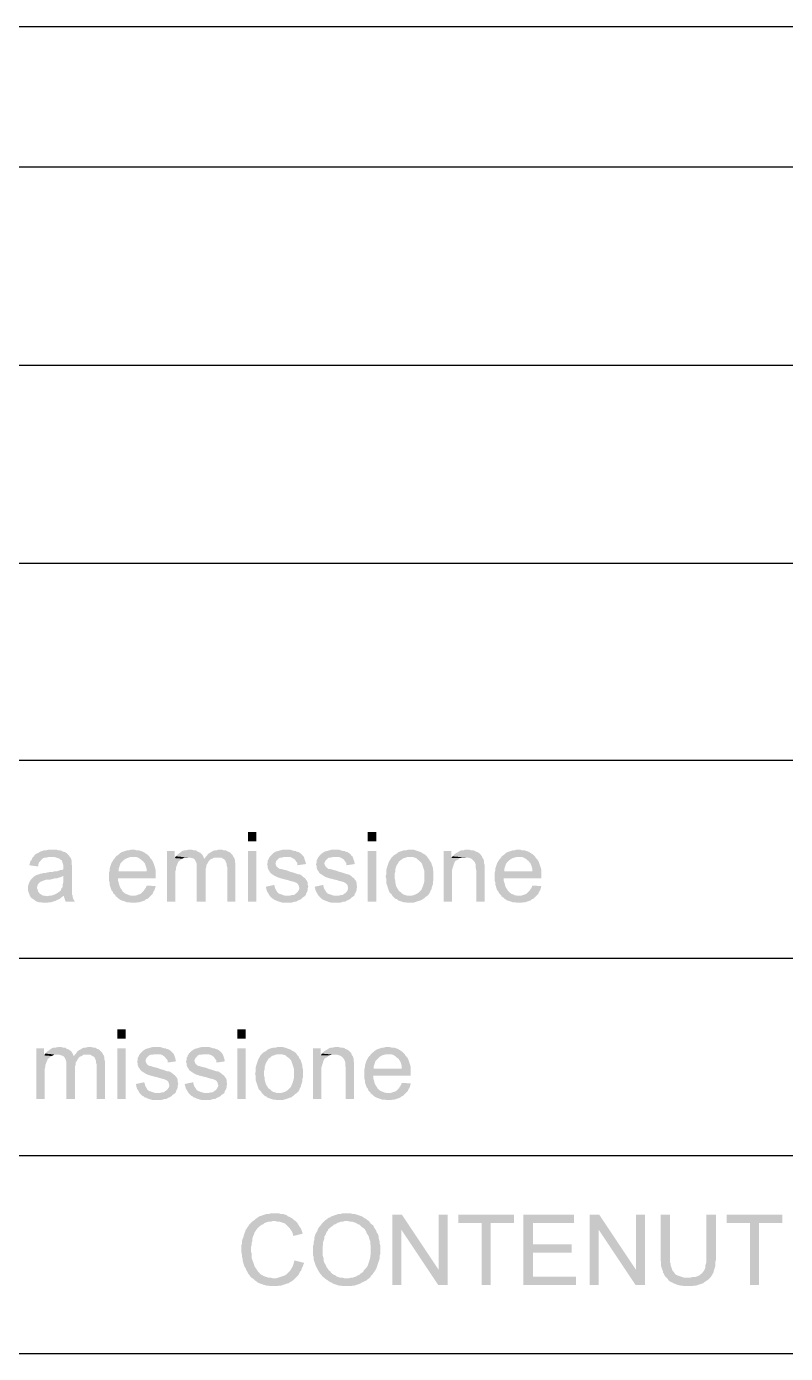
# Model space of a CAD drawing. Header units: millimetres. Extents: x -35.3 to 0.3, y 0.4 to 20.6.
# Drawn here: x -6.505 to -5.444, y 3.976 to 5.831 of the extents above; entities that cross this region are included whole.
import ezdxf

# ---------------------------------------------------------------- set-up
doc = ezdxf.new("R2010")
doc.units = ezdxf.units.MM
doc.layers.add('PDF _Geometria', color=7, linetype='Continuous')
doc.layers.add('PDF _Riempimenti solidi', color=7, linetype='Continuous')

msp = doc.modelspace()

# ---------------------------------------------------------------- hatches: boundary and pattern name
at = {"layer": 'PDF _Riempimenti solidi', "transparency": 33554559}
for points in [[(-6.1835, 4.6918), (-6.1835, 4.7052), (-6.1952, 4.7052), (-6.1952, 4.6918)], [(-6.016, 4.6918), (-6.016, 4.7052), (-6.0277, 4.7052), (-6.0277, 4.6918)], [(-6.4685, 4.6802), (-6.4743, 4.6802), (-6.4777, 4.6793), (-6.4802, 4.6793), (-6.4852, 4.6777), (-6.4868, 4.6768), (-6.4893, 4.6752), (-6.4918, 4.6743), (-6.4935, 4.6727), (-6.4952, 4.6702), (-6.466, 4.6702), (-6.4635, 4.6693), (-6.461, 4.6685), (-6.4585, 4.6677), (-6.4568, 4.666), (-6.456, 4.666), (-6.4552, 4.6643), (-6.4543, 4.6618), (-6.4535, 4.6593), (-6.4535, 4.6527), (-6.4552, 4.6518), (-6.4577, 4.6518), (-6.4593, 4.651), (-6.4618, 4.6502), (-6.4652, 4.6502), (-6.4677, 4.6493), (-6.471, 4.6493), (-6.4752, 4.6485), (-6.4785, 4.6477), (-6.481, 4.6477), (-6.4835, 4.6468), (-6.4852, 4.6468), (-6.4868, 4.646), (-6.4893, 4.6452), (-6.4918, 4.6443), (-6.4535, 4.6435), (-6.4535, 4.6343), (-6.4543, 4.631), (-6.4543, 4.6285), (-6.4552, 4.6268), (-6.456, 4.626), (-6.4568, 4.6235), (-6.4585, 4.6218), (-6.461, 4.6202), (-6.4635, 4.6185), (-6.4652, 4.6177), (-6.4677, 4.6168), (-6.4527, 4.616), (-6.4527, 4.6152), (-6.4518, 4.6127), (-6.451, 4.6102), (-6.4502, 4.6077), (-6.4377, 4.6077), (-6.4377, 4.6085), (-6.4393, 4.611), (-6.4402, 4.6135), (-6.4402, 4.616), (-6.441, 4.6168), (-6.441, 4.6568), (-6.4418, 4.6602), (-6.4418, 4.6652), (-6.4427, 4.6685), (-6.4443, 4.6702), (-6.446, 4.6727), (-6.4468, 4.6735), (-6.4485, 4.6752), (-6.451, 4.6768), (-6.4543, 4.6777), (-6.4552, 4.6785), (-6.4577, 4.6793), (-6.4602, 4.6793), (-6.4627, 4.6802), (-6.4652, 4.6802)], [(-6.356, 4.6802), (-6.3593, 4.6802), (-6.3618, 4.6793), (-6.3643, 4.6793), (-6.3668, 4.6785), (-6.3693, 4.6777), (-6.3718, 4.6768), (-6.3743, 4.6752), (-6.376, 4.6735), (-6.3785, 4.6718), (-6.3802, 4.6702), (-6.3518, 4.6702), (-6.3493, 4.6693), (-6.3477, 4.6685), (-6.3452, 4.6668), (-6.3435, 4.6652), (-6.341, 4.6635), (-6.341, 4.6627), (-6.3393, 4.661), (-6.3385, 4.6585), (-6.3377, 4.656), (-6.3368, 4.6535), (-6.3368, 4.6502), (-6.376, 4.6502), (-6.3243, 4.6493), (-6.3243, 4.6518), (-6.3252, 4.6552), (-6.326, 4.6577), (-6.3268, 4.6602), (-6.3277, 4.6627), (-6.3285, 4.6643), (-6.3302, 4.6668), (-6.3318, 4.6685), (-6.3327, 4.6702), (-6.3343, 4.6718), (-6.336, 4.6735), (-6.3385, 4.6752), (-6.341, 4.6768), (-6.3427, 4.6777), (-6.3452, 4.6785), (-6.3477, 4.6793), (-6.351, 4.6793), (-6.3535, 4.6802)], [(-6.2977, 4.6785), (-6.3085, 4.6785), (-6.3085, 4.6077), (-6.2968, 4.6077), (-6.2968, 4.6493), (-6.296, 4.6527), (-6.296, 4.6552), (-6.2952, 4.6568), (-6.2943, 4.6593), (-6.2935, 4.661), (-6.2927, 4.6635), (-6.2902, 4.6652), (-6.2885, 4.6668), (-6.2868, 4.6677), (-6.2977, 4.6685)], [(-6.2768, 4.6802), (-6.2785, 4.6802), (-6.2818, 4.6793), (-6.2843, 4.6793), (-6.2868, 4.6785), (-6.2893, 4.6768), (-6.2902, 4.676), (-6.2927, 4.6743), (-6.2943, 4.6727), (-6.296, 4.671), (-6.2793, 4.6693), (-6.276, 4.6693), (-6.2735, 4.6685), (-6.271, 4.6677), (-6.256, 4.6677), (-6.2568, 4.6685), (-6.2577, 4.671), (-6.2593, 4.6735), (-6.261, 4.6752), (-6.2635, 4.6768), (-6.266, 4.6777), (-6.2677, 4.6793), (-6.271, 4.6793), (-6.2735, 4.6802)], [(-6.2343, 4.6802), (-6.2368, 4.6802), (-6.2393, 4.6793), (-6.2418, 4.6793), (-6.2443, 4.6785), (-6.2468, 4.6768), (-6.2485, 4.676), (-6.251, 4.6743), (-6.2527, 4.6718), (-6.2543, 4.6702), (-6.2368, 4.6693), (-6.2327, 4.6693), (-6.2302, 4.6677), (-6.2285, 4.6668), (-6.2268, 4.6652), (-6.226, 4.6627), (-6.2252, 4.661), (-6.2252, 4.6585), (-6.2243, 4.656), (-6.2243, 4.6077), (-6.2127, 4.6077), (-6.2127, 4.6602), (-6.2135, 4.6635), (-6.2135, 4.666), (-6.2143, 4.6685), (-6.216, 4.671), (-6.2168, 4.6727), (-6.2185, 4.6743), (-6.2193, 4.6752), (-6.221, 4.6768), (-6.2235, 4.6777), (-6.226, 4.6793), (-6.2285, 4.6793), (-6.2318, 4.6802)], [(-6.1835, 4.6077), (-6.1835, 4.6785), (-6.1952, 4.6785), (-6.1952, 4.6077)], [(-6.1418, 4.6802), (-6.1468, 4.6802), (-6.1502, 4.6793), (-6.1527, 4.6785), (-6.156, 4.6777), (-6.1577, 4.6768), (-6.1602, 4.6752), (-6.161, 4.6743), (-6.1627, 4.6727), (-6.1643, 4.671), (-6.141, 4.6702), (-6.1368, 4.6702), (-6.1343, 4.6693), (-6.1327, 4.6685), (-6.1302, 4.6668), (-6.1293, 4.666), (-6.1277, 4.6635), (-6.126, 4.6618), (-6.126, 4.6585), (-6.1143, 4.6602), (-6.1143, 4.661), (-6.1152, 4.6643), (-6.116, 4.6668), (-6.1168, 4.6693), (-6.1177, 4.671), (-6.1185, 4.6718), (-6.1218, 4.6752), (-6.1243, 4.6768), (-6.1277, 4.6777), (-6.1285, 4.6785), (-6.131, 4.6785), (-6.1335, 4.6793), (-6.136, 4.6802), (-6.1393, 4.6802)], [(-6.0735, 4.6802), (-6.0785, 4.6802), (-6.0818, 4.6793), (-6.0843, 4.6785), (-6.0877, 4.6777), (-6.0893, 4.6768), (-6.0918, 4.6752), (-6.0927, 4.6743), (-6.096, 4.671), (-6.0727, 4.6702), (-6.0685, 4.6702), (-6.066, 4.6693), (-6.0643, 4.6685), (-6.0618, 4.6668), (-6.061, 4.666), (-6.0593, 4.6635), (-6.0577, 4.6618), (-6.0577, 4.6585), (-6.046, 4.6602), (-6.046, 4.661), (-6.0468, 4.6643), (-6.0477, 4.6668), (-6.0485, 4.6693), (-6.0493, 4.671), (-6.0502, 4.6718), (-6.0535, 4.6752), (-6.056, 4.6768), (-6.0593, 4.6777), (-6.0602, 4.6785), (-6.0627, 4.6785), (-6.0652, 4.6793), (-6.0677, 4.6802), (-6.071, 4.6802)], [(-6.016, 4.6077), (-6.016, 4.6785), (-6.0277, 4.6785), (-6.0277, 4.6077)], [(-5.9693, 4.6802), (-5.9718, 4.6802), (-5.9743, 4.6793), (-5.9777, 4.6793), (-5.9802, 4.6785), (-5.9852, 4.6768), (-5.9868, 4.6752), (-5.9893, 4.6735), (-5.991, 4.6727), (-5.9918, 4.6718), (-5.9935, 4.6702), (-5.9652, 4.6702), (-5.9627, 4.6693), (-5.9602, 4.6685), (-5.9585, 4.6668), (-5.956, 4.6652), (-5.9543, 4.6635), (-5.9527, 4.6618), (-5.9518, 4.6602), (-5.951, 4.6577), (-5.9502, 4.6552), (-5.9493, 4.6527), (-5.9485, 4.6493), (-5.9485, 4.6368), (-5.9493, 4.6335), (-5.9502, 4.631), (-5.951, 4.6285), (-5.9518, 4.6268), (-5.9527, 4.6243), (-5.9543, 4.6227), (-5.9552, 4.6218), (-5.9568, 4.6202), (-5.9593, 4.6185), (-5.961, 4.6177), (-5.9635, 4.6168), (-5.966, 4.616), (-5.9935, 4.616), (-5.991, 4.6135), (-5.9893, 4.6118), (-5.9868, 4.611), (-5.9852, 4.6093), (-5.9802, 4.6077), (-5.9777, 4.6068), (-5.9752, 4.6068), (-5.9718, 4.606), (-5.9643, 4.606), (-5.9593, 4.6077), (-5.9543, 4.6093), (-5.9518, 4.6102), (-5.951, 4.611), (-5.9485, 4.6127), (-5.9468, 4.6143), (-5.9443, 4.616), (-5.9427, 4.6177), (-5.941, 4.6202), (-5.9402, 4.6227), (-5.9385, 4.6252), (-5.9385, 4.6268), (-5.9368, 4.6318), (-5.9368, 4.6352), (-5.936, 4.6377), (-5.936, 4.6493), (-5.9368, 4.6527), (-5.9368, 4.6552), (-5.9377, 4.6577), (-5.9385, 4.6602), (-5.9393, 4.6627), (-5.941, 4.6643), (-5.9418, 4.6668), (-5.9435, 4.6685), (-5.9452, 4.671), (-5.9468, 4.6727), (-5.9493, 4.6743), (-5.951, 4.6752), (-5.9535, 4.6768), (-5.956, 4.6777), (-5.961, 4.6793), (-5.9635, 4.6802), (-5.966, 4.6802)], [(-5.911, 4.6785), (-5.9218, 4.6785), (-5.9218, 4.6077), (-5.9102, 4.6077), (-5.9102, 4.651), (-5.9093, 4.6543), (-5.9085, 4.6568), (-5.9077, 4.6593), (-5.9068, 4.6618), (-5.906, 4.6635), (-5.9043, 4.6652), (-5.9035, 4.6652), (-5.901, 4.6668), (-5.8993, 4.6685), (-5.911, 4.6685)], [(-5.8885, 4.6802), (-5.8918, 4.6802), (-5.8943, 4.6793), (-5.8968, 4.6793), (-5.8993, 4.6785), (-5.9018, 4.6768), (-5.9035, 4.676), (-5.906, 4.6743), (-5.9093, 4.671), (-5.891, 4.6693), (-5.8877, 4.6693), (-5.8852, 4.6685), (-5.8827, 4.6677), (-5.8793, 4.6643), (-5.8777, 4.6618), (-5.8768, 4.6593), (-5.8768, 4.6543), (-5.876, 4.651), (-5.876, 4.6077), (-5.8643, 4.6077), (-5.8643, 4.6585), (-5.8652, 4.661), (-5.8652, 4.6643), (-5.866, 4.6668), (-5.8677, 4.6693), (-5.8685, 4.6718), (-5.8718, 4.6752), (-5.8743, 4.6768), (-5.8768, 4.6777), (-5.8777, 4.6785), (-5.8802, 4.6793), (-5.8827, 4.6793), (-5.886, 4.6802)], [(-5.8168, 4.6802), (-5.8202, 4.6802), (-5.8227, 4.6793), (-5.8252, 4.6793), (-5.8277, 4.6785), (-5.8327, 4.6768), (-5.8352, 4.6752), (-5.8368, 4.6735), (-5.8393, 4.6718), (-5.841, 4.6702), (-5.8127, 4.6702), (-5.8102, 4.6693), (-5.8085, 4.6685), (-5.806, 4.6668), (-5.8043, 4.6652), (-5.8018, 4.6635), (-5.8018, 4.6627), (-5.8002, 4.661), (-5.7993, 4.6585), (-5.7985, 4.656), (-5.7977, 4.6535), (-5.7977, 4.6502), (-5.8368, 4.6502), (-5.7852, 4.6493), (-5.7852, 4.6518), (-5.786, 4.6552), (-5.7868, 4.6577), (-5.7877, 4.6602), (-5.7885, 4.6627), (-5.7893, 4.6643), (-5.791, 4.6668), (-5.7927, 4.6685), (-5.7935, 4.6702), (-5.7968, 4.6735), (-5.7993, 4.6752), (-5.8018, 4.6768), (-5.8035, 4.6777), (-5.8085, 4.6793), (-5.8118, 4.6793), (-5.8143, 4.6802)], [(-6.4952, 4.6702), (-6.4968, 4.6685), (-6.4977, 4.666), (-6.4993, 4.6643), (-6.5002, 4.661), (-6.501, 4.6585), (-6.4885, 4.6568), (-6.4885, 4.6585), (-6.4877, 4.6618), (-6.486, 4.6635), (-6.4843, 4.666), (-6.4827, 4.6677), (-6.4793, 4.6693), (-6.4768, 4.6693), (-6.4735, 4.6702), (-6.4702, 4.6702)], [(-6.3802, 4.6702), (-6.3818, 4.6677), (-6.3835, 4.666), (-6.3843, 4.6643), (-6.386, 4.6618), (-6.3868, 4.6593), (-6.3877, 4.6568), (-6.3885, 4.6543), (-6.3885, 4.6518), (-6.3893, 4.6485), (-6.3893, 4.6368), (-6.3885, 4.6335), (-6.3885, 4.631), (-6.3877, 4.6285), (-6.3868, 4.626), (-6.386, 4.6235), (-6.3843, 4.6218), (-6.3835, 4.6193), (-6.3818, 4.6177), (-6.3802, 4.616), (-6.3552, 4.616), (-6.3585, 4.616), (-6.3618, 4.6168), (-6.3635, 4.6177), (-6.366, 4.6185), (-6.3685, 4.6202), (-6.3702, 4.6218), (-6.371, 4.6227), (-6.3718, 4.6243), (-6.3735, 4.6268), (-6.3743, 4.6285), (-6.3752, 4.631), (-6.376, 4.6343), (-6.3768, 4.6368), (-6.3768, 4.6402), (-6.3243, 4.6402), (-6.3243, 4.6493), (-6.376, 4.6502), (-6.376, 4.6535), (-6.3743, 4.6585), (-6.3735, 4.661), (-6.3685, 4.666), (-6.366, 4.6677), (-6.3643, 4.6685), (-6.3618, 4.6693), (-6.3585, 4.6702), (-6.356, 4.6702)], [(-6.296, 4.671), (-6.2977, 4.6685), (-6.2868, 4.6677), (-6.2843, 4.6693), (-6.2793, 4.6693)], [(-6.2543, 4.6702), (-6.256, 4.6677), (-6.271, 4.6677), (-6.2693, 4.666), (-6.2685, 4.6643), (-6.2677, 4.6627), (-6.2668, 4.6602), (-6.2668, 4.6077), (-6.2543, 4.6077), (-6.2543, 4.6535), (-6.2535, 4.656), (-6.2535, 4.6585), (-6.2518, 4.661), (-6.251, 4.6627), (-6.2493, 4.6652), (-6.2477, 4.6668), (-6.2452, 4.6677), (-6.2427, 4.6693), (-6.2368, 4.6693)], [(-6.1643, 4.671), (-6.166, 4.6685), (-6.166, 4.6677), (-6.1677, 4.6652), (-6.1677, 4.6627), (-6.1685, 4.6593), (-6.1677, 4.6577), (-6.1677, 4.6552), (-6.1668, 4.6527), (-6.1652, 4.6502), (-6.1643, 4.6485), (-6.1627, 4.6468), (-6.1577, 4.6435), (-6.1543, 4.6418), (-6.1518, 4.641), (-6.1493, 4.6402), (-6.1427, 4.6385), (-6.1393, 4.6377), (-6.1368, 4.6368), (-6.1302, 4.6352), (-6.1268, 4.6335), (-6.1252, 4.6318), (-6.1243, 4.6302), (-6.1235, 4.6268), (-6.1235, 4.626), (-6.1243, 4.6235), (-6.126, 4.621), (-6.1277, 4.6193), (-6.1293, 4.6185), (-6.131, 4.6168), (-6.1335, 4.6168), (-6.1368, 4.616), (-6.1402, 4.616), (-6.1643, 4.6152), (-6.1627, 4.6135), (-6.161, 4.6118), (-6.1602, 4.6118), (-6.1585, 4.6102), (-6.156, 4.6093), (-6.1543, 4.6085), (-6.1518, 4.6077), (-6.1493, 4.6068), (-6.146, 4.606), (-6.1352, 4.606), (-6.1327, 4.6068), (-6.1302, 4.6077), (-6.1277, 4.6077), (-6.1252, 4.6093), (-6.1227, 4.6102), (-6.1202, 4.6118), (-6.1185, 4.6135), (-6.116, 4.6152), (-6.1143, 4.6168), (-6.1143, 4.6185), (-6.1127, 4.621), (-6.1118, 4.6235), (-6.1118, 4.626), (-6.111, 4.6285), (-6.1118, 4.6318), (-6.1118, 4.6343), (-6.1127, 4.6368), (-6.1143, 4.6385), (-6.1152, 4.6402), (-6.1177, 4.6418), (-6.1193, 4.6435), (-6.1218, 4.6452), (-6.1235, 4.646), (-6.1252, 4.646), (-6.1277, 4.6468), (-6.1302, 4.6477), (-6.1327, 4.6485), (-6.136, 4.6493), (-6.1402, 4.651), (-6.1468, 4.6527), (-6.1493, 4.6535), (-6.151, 4.6535), (-6.1535, 4.6552), (-6.1552, 4.6568), (-6.156, 4.6585), (-6.1568, 4.661), (-6.156, 4.6635), (-6.1552, 4.6652), (-6.1527, 4.6677), (-6.1518, 4.6685), (-6.1502, 4.6693), (-6.1477, 4.6693), (-6.1443, 4.6702), (-6.141, 4.6702)], [(-6.096, 4.671), (-6.0977, 4.6685), (-6.0977, 4.6677), (-6.0993, 4.6652), (-6.0993, 4.6627), (-6.1002, 4.6593), (-6.0993, 4.6577), (-6.0993, 4.6552), (-6.0985, 4.6527), (-6.0968, 4.6502), (-6.096, 4.6485), (-6.0943, 4.6468), (-6.0918, 4.6452), (-6.0893, 4.6435), (-6.086, 4.6418), (-6.081, 4.6402), (-6.0743, 4.6385), (-6.071, 4.6377), (-6.0685, 4.6368), (-6.0618, 4.6352), (-6.0602, 4.6343), (-6.0585, 4.6335), (-6.0568, 4.6318), (-6.056, 4.6302), (-6.0552, 4.6268), (-6.0552, 4.626), (-6.056, 4.6235), (-6.0577, 4.621), (-6.0593, 4.6193), (-6.061, 4.6185), (-6.0627, 4.6168), (-6.0652, 4.6168), (-6.0685, 4.616), (-6.0718, 4.616), (-6.096, 4.6152), (-6.0927, 4.6118), (-6.0918, 4.6118), (-6.0902, 4.6102), (-6.0877, 4.6093), (-6.086, 4.6085), (-6.081, 4.6068), (-6.0777, 4.606), (-6.0668, 4.606), (-6.0643, 4.6068), (-6.0618, 4.6077), (-6.0593, 4.6077), (-6.0568, 4.6093), (-6.0543, 4.6102), (-6.0518, 4.6118), (-6.0502, 4.6135), (-6.0477, 4.6152), (-6.046, 4.6168), (-6.046, 4.6185), (-6.0443, 4.621), (-6.0435, 4.6235), (-6.0435, 4.626), (-6.0427, 4.6285), (-6.0435, 4.6318), (-6.0435, 4.6343), (-6.0443, 4.6368), (-6.046, 4.6385), (-6.0468, 4.6402), (-6.0493, 4.6418), (-6.051, 4.6435), (-6.0535, 4.6452), (-6.0552, 4.646), (-6.0568, 4.646), (-6.0618, 4.6477), (-6.0643, 4.6485), (-6.0677, 4.6493), (-6.0718, 4.651), (-6.0785, 4.6527), (-6.081, 4.6535), (-6.0827, 4.6535), (-6.0852, 4.6552), (-6.0868, 4.6568), (-6.0877, 4.6585), (-6.0885, 4.661), (-6.0877, 4.6635), (-6.0868, 4.6652), (-6.0843, 4.6677), (-6.0835, 4.6685), (-6.0818, 4.6693), (-6.0793, 4.6693), (-6.076, 4.6702), (-6.0727, 4.6702)], [(-5.9935, 4.6702), (-5.9952, 4.6685), (-5.996, 4.6668), (-5.9977, 4.6643), (-5.9985, 4.6627), (-5.9993, 4.6602), (-6.0002, 4.6577), (-6.001, 4.6552), (-6.0018, 4.6518), (-6.0018, 4.646), (-6.0027, 4.6435), (-6.0027, 4.6427), (-6.0018, 4.6393), (-6.0018, 4.6335), (-6.001, 4.631), (-5.9993, 4.626), (-5.9977, 4.621), (-5.996, 4.6193), (-5.9943, 4.6177), (-5.9935, 4.616), (-5.9693, 4.616), (-5.9727, 4.616), (-5.9752, 4.6168), (-5.9777, 4.6177), (-5.9802, 4.6193), (-5.9818, 4.621), (-5.9843, 4.6227), (-5.9852, 4.6243), (-5.9868, 4.6268), (-5.9877, 4.6285), (-5.9885, 4.631), (-5.9893, 4.6343), (-5.9893, 4.6368), (-5.9902, 4.6402), (-5.9902, 4.6468), (-5.9893, 4.6493), (-5.9893, 4.6527), (-5.9885, 4.6552), (-5.9877, 4.6577), (-5.9868, 4.6593), (-5.9852, 4.6618), (-5.9843, 4.6635), (-5.9835, 4.6643), (-5.981, 4.666), (-5.9793, 4.6677), (-5.9768, 4.6685), (-5.9743, 4.6693), (-5.9718, 4.6702), (-5.9693, 4.6702)], [(-5.9093, 4.671), (-5.911, 4.6685), (-5.8993, 4.6685), (-5.8968, 4.6693), (-5.891, 4.6693)], [(-5.841, 4.6702), (-5.8427, 4.6677), (-5.8443, 4.666), (-5.8452, 4.6643), (-5.8468, 4.6618), (-5.8477, 4.6593), (-5.8485, 4.6568), (-5.8493, 4.6543), (-5.8493, 4.6518), (-5.8502, 4.6485), (-5.8502, 4.6368), (-5.8493, 4.6335), (-5.8493, 4.631), (-5.8485, 4.6285), (-5.8477, 4.626), (-5.8468, 4.6235), (-5.8452, 4.6218), (-5.8443, 4.6193), (-5.8427, 4.6177), (-5.841, 4.616), (-5.816, 4.616), (-5.8193, 4.616), (-5.8227, 4.6168), (-5.8243, 4.6177), (-5.8268, 4.6185), (-5.8293, 4.6202), (-5.831, 4.6218), (-5.8318, 4.6227), (-5.8327, 4.6243), (-5.8343, 4.6268), (-5.8352, 4.6285), (-5.836, 4.631), (-5.8368, 4.6343), (-5.8377, 4.6368), (-5.8377, 4.6402), (-5.7852, 4.6402), (-5.7852, 4.6493), (-5.8368, 4.6502), (-5.8368, 4.6535), (-5.836, 4.656), (-5.8352, 4.6585), (-5.8343, 4.661), (-5.8327, 4.6627), (-5.831, 4.6643), (-5.8293, 4.666), (-5.8268, 4.6677), (-5.8252, 4.6685), (-5.8227, 4.6693), (-5.8193, 4.6702), (-5.8168, 4.6702)], [(-6.4918, 4.6443), (-6.4943, 4.6427), (-6.4952, 4.6418), (-6.4985, 4.6385), (-6.5002, 4.636), (-6.501, 4.6343), (-6.5027, 4.6293), (-6.5027, 4.6235), (-6.5018, 4.6202), (-6.501, 4.6185), (-6.5002, 4.616), (-6.4985, 4.6135), (-6.4968, 4.6118), (-6.496, 4.6118), (-6.4943, 4.6102), (-6.4918, 4.6085), (-6.4902, 4.6077), (-6.4877, 4.6068), (-6.4843, 4.6068), (-6.4818, 4.606), (-6.476, 4.606), (-6.4727, 4.6068), (-6.4702, 4.6068), (-6.4677, 4.6077), (-6.4652, 4.6085), (-6.4643, 4.6085), (-6.4618, 4.6102), (-6.4593, 4.611), (-6.4568, 4.6127), (-6.4552, 4.6143), (-6.476, 4.6152), (-6.4793, 4.616), (-6.4818, 4.616), (-6.4843, 4.6177), (-6.486, 4.6185), (-6.4868, 4.6193), (-6.4885, 4.6218), (-6.4893, 4.6243), (-6.4902, 4.6268), (-6.4902, 4.6277), (-6.4893, 4.6302), (-6.4885, 4.6327), (-6.4877, 4.6327), (-6.486, 4.6352), (-6.4835, 4.636), (-6.4818, 4.6368), (-6.4793, 4.6377), (-6.4768, 4.6385), (-6.4718, 4.6385), (-6.4652, 4.6402), (-6.4627, 4.6402), (-6.4602, 4.641), (-6.4577, 4.6418), (-6.4552, 4.6427), (-6.4535, 4.6435)], [(-6.3368, 4.6302), (-6.3377, 4.6277), (-6.341, 4.6227), (-6.3443, 4.6193), (-6.3452, 4.6185), (-6.3477, 4.6177), (-6.3502, 4.6168), (-6.3527, 4.616), (-6.3802, 4.616), (-6.3802, 4.6152), (-6.3777, 4.6135), (-6.376, 4.6118), (-6.3735, 4.6102), (-6.3718, 4.6093), (-6.3693, 4.6085), (-6.3668, 4.6077), (-6.3643, 4.6068), (-6.361, 4.6068), (-6.3585, 4.606), (-6.3527, 4.606), (-6.3493, 4.6068), (-6.3468, 4.6068), (-6.3443, 4.6077), (-6.3418, 4.6085), (-6.3393, 4.6093), (-6.3377, 4.611), (-6.3352, 4.6118), (-6.3343, 4.6127), (-6.3318, 4.6152), (-6.3302, 4.6168), (-6.3285, 4.6185), (-6.3277, 4.621), (-6.326, 4.6235), (-6.3252, 4.626), (-6.3243, 4.6293)], [(-6.1585, 4.631), (-6.1702, 4.6285), (-6.1702, 4.6277), (-6.1693, 4.6243), (-6.1685, 4.6218), (-6.1668, 4.6193), (-6.166, 4.6177), (-6.1643, 4.6152), (-6.1402, 4.616), (-6.1435, 4.616), (-6.146, 4.6168), (-6.1485, 4.6177), (-6.151, 4.6185), (-6.1527, 4.6193), (-6.1543, 4.621), (-6.1552, 4.6227), (-6.1568, 4.6252), (-6.1577, 4.6277)], [(-6.0902, 4.631), (-6.1018, 4.6285), (-6.1018, 4.6277), (-6.101, 4.6243), (-6.1002, 4.6218), (-6.0985, 4.6193), (-6.0977, 4.6177), (-6.096, 4.6152), (-6.0718, 4.616), (-6.0752, 4.616), (-6.0777, 4.6168), (-6.0802, 4.6177), (-6.0827, 4.6185), (-6.0843, 4.6193), (-6.086, 4.621), (-6.0868, 4.6227), (-6.0885, 4.6252), (-6.0893, 4.6277)], [(-5.7977, 4.6302), (-5.7985, 4.6277), (-5.8018, 4.6227), (-5.8052, 4.6193), (-5.806, 4.6185), (-5.8085, 4.6177), (-5.811, 4.6168), (-5.8135, 4.616), (-5.841, 4.616), (-5.841, 4.6152), (-5.8385, 4.6135), (-5.8368, 4.6118), (-5.8343, 4.6102), (-5.8327, 4.6093), (-5.8277, 4.6077), (-5.8252, 4.6068), (-5.8218, 4.6068), (-5.8193, 4.606), (-5.8135, 4.606), (-5.8102, 4.6068), (-5.8077, 4.6068), (-5.8052, 4.6077), (-5.8027, 4.6085), (-5.8002, 4.6093), (-5.7985, 4.611), (-5.796, 4.6118), (-5.7952, 4.6127), (-5.7927, 4.6152), (-5.791, 4.6168), (-5.7893, 4.6185), (-5.7885, 4.621), (-5.7868, 4.6235), (-5.786, 4.626), (-5.7852, 4.6293)], [(-6.4677, 4.6168), (-6.4702, 4.616), (-6.4727, 4.616), (-6.476, 4.6152), (-6.4552, 4.6143), (-6.4527, 4.616)], [(-6.366, 4.416), (-6.366, 4.4293), (-6.3777, 4.4293), (-6.3777, 4.416)], [(-6.1985, 4.416), (-6.1985, 4.4293), (-6.2102, 4.4293), (-6.2102, 4.416)], [(-6.4802, 4.4027), (-6.491, 4.4027), (-6.491, 4.3318), (-6.4793, 4.3318), (-6.4793, 4.3735), (-6.4785, 4.3768), (-6.4785, 4.3793), (-6.4777, 4.381), (-6.4768, 4.3835), (-6.476, 4.3852), (-6.4752, 4.3877), (-6.4727, 4.3893), (-6.471, 4.391), (-6.4693, 4.3918), (-6.4802, 4.3927)], [(-6.4593, 4.4043), (-6.461, 4.4043), (-6.4643, 4.4035), (-6.4668, 4.4035), (-6.4693, 4.4027), (-6.4718, 4.401), (-6.4727, 4.4002), (-6.4752, 4.3985), (-6.4768, 4.3968), (-6.4785, 4.3952), (-6.4618, 4.3935), (-6.4585, 4.3935), (-6.456, 4.3927), (-6.4535, 4.3918), (-6.4385, 4.3918), (-6.4393, 4.3927), (-6.4402, 4.3952), (-6.4418, 4.3977), (-6.4435, 4.3993), (-6.446, 4.401), (-6.4485, 4.4018), (-6.4502, 4.4035), (-6.4535, 4.4035), (-6.456, 4.4043)], [(-6.4168, 4.4043), (-6.4193, 4.4043), (-6.4218, 4.4035), (-6.4243, 4.4035), (-6.4268, 4.4027), (-6.4293, 4.401), (-6.431, 4.4002), (-6.4335, 4.3985), (-6.4352, 4.396), (-6.4368, 4.3943), (-6.4193, 4.3935), (-6.4152, 4.3935), (-6.4127, 4.3918), (-6.411, 4.391), (-6.4093, 4.3893), (-6.4085, 4.3868), (-6.4077, 4.3852), (-6.4077, 4.3827), (-6.4068, 4.3802), (-6.4068, 4.3318), (-6.3952, 4.3318), (-6.3952, 4.3843), (-6.396, 4.3877), (-6.396, 4.3902), (-6.3968, 4.3927), (-6.3985, 4.3952), (-6.3993, 4.3968), (-6.401, 4.3985), (-6.4018, 4.3993), (-6.4035, 4.401), (-6.406, 4.4018), (-6.4085, 4.4035), (-6.411, 4.4035), (-6.4143, 4.4043)], [(-6.366, 4.3318), (-6.366, 4.4027), (-6.3777, 4.4027), (-6.3777, 4.3318)], [(-6.3235, 4.4043), (-6.3285, 4.4043), (-6.3318, 4.4035), (-6.3343, 4.4027), (-6.3377, 4.4018), (-6.3393, 4.401), (-6.3418, 4.3993), (-6.3427, 4.3985), (-6.346, 4.3952), (-6.3227, 4.3943), (-6.3185, 4.3943), (-6.316, 4.3935), (-6.3143, 4.3927), (-6.3118, 4.391), (-6.311, 4.3902), (-6.3093, 4.3877), (-6.3077, 4.386), (-6.3077, 4.3827), (-6.296, 4.3843), (-6.296, 4.3852), (-6.2968, 4.3885), (-6.2977, 4.391), (-6.2985, 4.3935), (-6.2993, 4.3952), (-6.3002, 4.396), (-6.3035, 4.3993), (-6.306, 4.401), (-6.3093, 4.4018), (-6.3102, 4.4027), (-6.3127, 4.4027), (-6.3152, 4.4035), (-6.3177, 4.4043), (-6.321, 4.4043)], [(-6.2552, 4.4043), (-6.2602, 4.4043), (-6.2635, 4.4035), (-6.266, 4.4027), (-6.2693, 4.4018), (-6.271, 4.401), (-6.2735, 4.3993), (-6.2743, 4.3985), (-6.2777, 4.3952), (-6.2543, 4.3943), (-6.2502, 4.3943), (-6.2477, 4.3935), (-6.246, 4.3927), (-6.2435, 4.391), (-6.2427, 4.3902), (-6.241, 4.3877), (-6.2393, 4.386), (-6.2393, 4.3827), (-6.2277, 4.3843), (-6.2277, 4.3852), (-6.2285, 4.3885), (-6.2302, 4.3935), (-6.231, 4.3952), (-6.2318, 4.396), (-6.2352, 4.3993), (-6.2377, 4.401), (-6.241, 4.4018), (-6.2418, 4.4027), (-6.2443, 4.4027), (-6.2493, 4.4043), (-6.2527, 4.4043)], [(-6.1985, 4.3318), (-6.1985, 4.4027), (-6.2102, 4.4027), (-6.2102, 4.3318)], [(-6.1518, 4.4043), (-6.1543, 4.4043), (-6.1568, 4.4035), (-6.1602, 4.4035), (-6.1627, 4.4027), (-6.1677, 4.401), (-6.1693, 4.3993), (-6.1718, 4.3977), (-6.1735, 4.3968), (-6.1743, 4.396), (-6.176, 4.3943), (-6.1477, 4.3943), (-6.1452, 4.3935), (-6.1427, 4.3927), (-6.141, 4.391), (-6.1385, 4.3893), (-6.1368, 4.3877), (-6.1352, 4.386), (-6.1343, 4.3843), (-6.1335, 4.3818), (-6.1327, 4.3793), (-6.1318, 4.3768), (-6.131, 4.3735), (-6.131, 4.361), (-6.1318, 4.3577), (-6.1327, 4.3552), (-6.1335, 4.3527), (-6.1343, 4.351), (-6.1352, 4.3485), (-6.1393, 4.3443), (-6.1418, 4.3427), (-6.1435, 4.3418), (-6.1485, 4.3402), (-6.176, 4.3402), (-6.1735, 4.3377), (-6.1718, 4.336), (-6.1693, 4.3352), (-6.1677, 4.3335), (-6.1627, 4.3318), (-6.1602, 4.331), (-6.1577, 4.331), (-6.1543, 4.3302), (-6.1468, 4.3302), (-6.1418, 4.3318), (-6.1368, 4.3335), (-6.1343, 4.3343), (-6.1335, 4.3352), (-6.131, 4.3368), (-6.1293, 4.3385), (-6.1268, 4.3402), (-6.1252, 4.3418), (-6.1235, 4.3443), (-6.1227, 4.3468), (-6.121, 4.3493), (-6.121, 4.351), (-6.1193, 4.356), (-6.1193, 4.3593), (-6.1185, 4.3618), (-6.1185, 4.3735), (-6.1193, 4.3768), (-6.1193, 4.3793), (-6.121, 4.3843), (-6.1218, 4.3868), (-6.1235, 4.3885), (-6.1243, 4.391), (-6.126, 4.3927), (-6.1277, 4.3952), (-6.1293, 4.3968), (-6.1318, 4.3985), (-6.1335, 4.3993), (-6.136, 4.401), (-6.1385, 4.4018), (-6.141, 4.4027), (-6.1435, 4.4035), (-6.146, 4.4043), (-6.1485, 4.4043)], [(-6.0935, 4.4027), (-6.1043, 4.4027), (-6.1043, 4.3318), (-6.0927, 4.3318), (-6.0927, 4.3752), (-6.0918, 4.3785), (-6.091, 4.381), (-6.0902, 4.3835), (-6.0893, 4.386), (-6.0885, 4.3877), (-6.0868, 4.3893), (-6.086, 4.3893), (-6.0835, 4.391), (-6.0818, 4.3927), (-6.0935, 4.3927)], [(-6.071, 4.4043), (-6.0743, 4.4043), (-6.0768, 4.4035), (-6.0793, 4.4035), (-6.0818, 4.4027), (-6.0843, 4.401), (-6.086, 4.4002), (-6.0885, 4.3985), (-6.0918, 4.3952), (-6.0735, 4.3935), (-6.0702, 4.3935), (-6.0677, 4.3927), (-6.0652, 4.3918), (-6.0635, 4.3902), (-6.0618, 4.3885), (-6.0602, 4.386), (-6.0593, 4.3835), (-6.0593, 4.3785), (-6.0585, 4.3752), (-6.0585, 4.3318), (-6.0468, 4.3318), (-6.0468, 4.3827), (-6.0477, 4.3852), (-6.0477, 4.3885), (-6.0485, 4.391), (-6.0502, 4.3935), (-6.051, 4.396), (-6.0543, 4.3993), (-6.0568, 4.401), (-6.0593, 4.4018), (-6.0602, 4.4027), (-6.0627, 4.4035), (-6.0652, 4.4035), (-6.0685, 4.4043)], [(-5.9993, 4.4043), (-6.0027, 4.4043), (-6.0052, 4.4035), (-6.0077, 4.4035), (-6.0102, 4.4027), (-6.0127, 4.4018), (-6.0152, 4.401), (-6.0177, 4.3993), (-6.0193, 4.3977), (-6.0218, 4.396), (-6.0235, 4.3943), (-5.9952, 4.3943), (-5.9927, 4.3935), (-5.991, 4.3927), (-5.9885, 4.391), (-5.9868, 4.3893), (-5.9843, 4.3877), (-5.9843, 4.3868), (-5.9827, 4.3852), (-5.9818, 4.3827), (-5.9802, 4.3777), (-5.9802, 4.3743), (-6.0193, 4.3743), (-5.9677, 4.3735), (-5.9677, 4.376), (-5.9685, 4.3793), (-5.9693, 4.3818), (-5.9702, 4.3843), (-5.971, 4.3868), (-5.9718, 4.3885), (-5.9735, 4.391), (-5.9752, 4.3927), (-5.976, 4.3943), (-5.9793, 4.3977), (-5.9818, 4.3993), (-5.9843, 4.401), (-5.986, 4.4018), (-5.9885, 4.4027), (-5.991, 4.4035), (-5.9943, 4.4035), (-5.9968, 4.4043)], [(-6.4785, 4.3952), (-6.4802, 4.3927), (-6.4693, 4.3918), (-6.4668, 4.3935), (-6.4618, 4.3935)], [(-6.4368, 4.3943), (-6.4385, 4.3918), (-6.4535, 4.3918), (-6.4518, 4.3902), (-6.451, 4.3885), (-6.4502, 4.3868), (-6.4493, 4.3843), (-6.4493, 4.3318), (-6.4368, 4.3318), (-6.4368, 4.3777), (-6.436, 4.3802), (-6.436, 4.3827), (-6.4343, 4.3852), (-6.4335, 4.3868), (-6.4318, 4.3893), (-6.4302, 4.391), (-6.4277, 4.3918), (-6.4252, 4.3935), (-6.4193, 4.3935)], [(-6.346, 4.3952), (-6.3477, 4.3927), (-6.3477, 4.3918), (-6.3493, 4.3893), (-6.3493, 4.3868), (-6.3502, 4.3835), (-6.3493, 4.3818), (-6.3493, 4.3793), (-6.3485, 4.3768), (-6.3468, 4.3743), (-6.346, 4.3727), (-6.3443, 4.371), (-6.3418, 4.3693), (-6.3393, 4.3677), (-6.3377, 4.3668), (-6.336, 4.366), (-6.331, 4.3643), (-6.321, 4.3618), (-6.3185, 4.361), (-6.3118, 4.3593), (-6.3102, 4.3585), (-6.3085, 4.3577), (-6.3068, 4.356), (-6.306, 4.3543), (-6.3052, 4.351), (-6.3052, 4.3502), (-6.306, 4.3477), (-6.3077, 4.3452), (-6.3093, 4.3435), (-6.311, 4.3427), (-6.3127, 4.341), (-6.3152, 4.341), (-6.3185, 4.3402), (-6.3218, 4.3402), (-6.346, 4.3393), (-6.3427, 4.336), (-6.3418, 4.336), (-6.3402, 4.3343), (-6.3377, 4.3335), (-6.336, 4.3327), (-6.331, 4.331), (-6.3277, 4.3302), (-6.3168, 4.3302), (-6.3143, 4.331), (-6.3118, 4.3318), (-6.3093, 4.3318), (-6.3068, 4.3335), (-6.3043, 4.3343), (-6.3018, 4.336), (-6.3002, 4.3377), (-6.2977, 4.3393), (-6.296, 4.341), (-6.296, 4.3427), (-6.2943, 4.3452), (-6.2935, 4.3477), (-6.2935, 4.3502), (-6.2927, 4.3527), (-6.2935, 4.356), (-6.2935, 4.3585), (-6.2943, 4.361), (-6.296, 4.3627), (-6.2968, 4.3643), (-6.2993, 4.366), (-6.301, 4.3677), (-6.3035, 4.3693), (-6.3052, 4.3702), (-6.3068, 4.3702), (-6.3118, 4.3718), (-6.3143, 4.3727), (-6.3177, 4.3735), (-6.3218, 4.3752), (-6.3285, 4.3768), (-6.331, 4.3777), (-6.3327, 4.3777), (-6.3352, 4.3793), (-6.3368, 4.381), (-6.3377, 4.3827), (-6.3385, 4.3852), (-6.3377, 4.3877), (-6.3368, 4.3893), (-6.3343, 4.3918), (-6.3335, 4.3927), (-6.3318, 4.3935), (-6.3293, 4.3935), (-6.326, 4.3943), (-6.3227, 4.3943)], [(-6.2777, 4.3952), (-6.2793, 4.3927), (-6.2793, 4.3918), (-6.281, 4.3893), (-6.281, 4.3868), (-6.2818, 4.3835), (-6.281, 4.3818), (-6.281, 4.3793), (-6.2802, 4.3768), (-6.2785, 4.3743), (-6.2777, 4.3727), (-6.276, 4.371), (-6.2735, 4.3693), (-6.271, 4.3677), (-6.2693, 4.3668), (-6.2677, 4.366), (-6.2652, 4.3652), (-6.2627, 4.3643), (-6.2527, 4.3618), (-6.2502, 4.361), (-6.2435, 4.3593), (-6.2402, 4.3577), (-6.2385, 4.356), (-6.2377, 4.3543), (-6.2368, 4.351), (-6.2368, 4.3502), (-6.2377, 4.3477), (-6.2393, 4.3452), (-6.241, 4.3435), (-6.2427, 4.3427), (-6.2443, 4.341), (-6.2468, 4.341), (-6.2502, 4.3402), (-6.2535, 4.3402), (-6.2777, 4.3393), (-6.2743, 4.336), (-6.2735, 4.336), (-6.2718, 4.3343), (-6.2693, 4.3335), (-6.2677, 4.3327), (-6.2652, 4.3318), (-6.2627, 4.331), (-6.2593, 4.3302), (-6.2485, 4.3302), (-6.246, 4.331), (-6.2435, 4.3318), (-6.241, 4.3318), (-6.2385, 4.3335), (-6.236, 4.3343), (-6.2335, 4.336), (-6.2318, 4.3377), (-6.2293, 4.3393), (-6.2277, 4.341), (-6.2277, 4.3427), (-6.226, 4.3452), (-6.2252, 4.3477), (-6.2252, 4.3502), (-6.2243, 4.3527), (-6.2252, 4.356), (-6.2252, 4.3585), (-6.226, 4.361), (-6.2277, 4.3627), (-6.2285, 4.3643), (-6.231, 4.366), (-6.2327, 4.3677), (-6.2352, 4.3693), (-6.2368, 4.3702), (-6.2385, 4.3702), (-6.241, 4.371), (-6.246, 4.3727), (-6.2493, 4.3735), (-6.2535, 4.3752), (-6.2602, 4.3768), (-6.2627, 4.3777), (-6.2643, 4.3777), (-6.2668, 4.3793), (-6.2685, 4.381), (-6.2693, 4.3827), (-6.2702, 4.3852), (-6.2693, 4.3877), (-6.2685, 4.3893), (-6.266, 4.3918), (-6.2652, 4.3927), (-6.2635, 4.3935), (-6.261, 4.3935), (-6.2577, 4.3943), (-6.2543, 4.3943)], [(-6.176, 4.3943), (-6.1777, 4.3927), (-6.1785, 4.391), (-6.1802, 4.3885), (-6.181, 4.3868), (-6.1818, 4.3843), (-6.1835, 4.3793), (-6.1843, 4.376), (-6.1843, 4.3702), (-6.1852, 4.3677), (-6.1852, 4.3668), (-6.1843, 4.3635), (-6.1843, 4.3577), (-6.1835, 4.3552), (-6.1818, 4.3502), (-6.181, 4.3477), (-6.1802, 4.3452), (-6.1768, 4.3418), (-6.176, 4.3402), (-6.1518, 4.3402), (-6.1552, 4.3402), (-6.1577, 4.341), (-6.1602, 4.3418), (-6.1627, 4.3435), (-6.1643, 4.3452), (-6.1668, 4.3468), (-6.1677, 4.3485), (-6.1693, 4.351), (-6.1702, 4.3527), (-6.171, 4.3552), (-6.1718, 4.3585), (-6.1718, 4.361), (-6.1727, 4.3643), (-6.1727, 4.371), (-6.1718, 4.3735), (-6.1718, 4.3768), (-6.171, 4.3793), (-6.1702, 4.3818), (-6.1693, 4.3835), (-6.1677, 4.386), (-6.1668, 4.3877), (-6.166, 4.3885), (-6.1635, 4.3902), (-6.1618, 4.3918), (-6.1593, 4.3927), (-6.1568, 4.3935), (-6.1543, 4.3943), (-6.1518, 4.3943)], [(-6.0918, 4.3952), (-6.0935, 4.3927), (-6.0818, 4.3927), (-6.0793, 4.3935), (-6.0735, 4.3935)], [(-6.0235, 4.3943), (-6.0252, 4.3918), (-6.0268, 4.3902), (-6.0277, 4.3885), (-6.0293, 4.386), (-6.0302, 4.3835), (-6.031, 4.381), (-6.0318, 4.3785), (-6.0318, 4.376), (-6.0327, 4.3727), (-6.0327, 4.361), (-6.0318, 4.3577), (-6.0318, 4.3552), (-6.031, 4.3527), (-6.0302, 4.3502), (-6.0293, 4.3477), (-6.0277, 4.346), (-6.0268, 4.3435), (-6.0235, 4.3402), (-5.9985, 4.3402), (-6.0018, 4.3402), (-6.0052, 4.341), (-6.0068, 4.3418), (-6.0093, 4.3427), (-6.0118, 4.3443), (-6.0143, 4.3468), (-6.0152, 4.3485), (-6.0168, 4.351), (-6.0177, 4.3527), (-6.0185, 4.3552), (-6.0193, 4.3585), (-6.0202, 4.361), (-6.0202, 4.3643), (-5.9677, 4.3643), (-5.9677, 4.3735), (-6.0193, 4.3743), (-6.0193, 4.3777), (-6.0185, 4.3802), (-6.0168, 4.3852), (-6.0152, 4.3868), (-6.0135, 4.3885), (-6.0118, 4.3902), (-6.0093, 4.3918), (-6.0077, 4.3927), (-6.0052, 4.3935), (-6.0018, 4.3943), (-5.9993, 4.3943)], [(-6.3402, 4.3552), (-6.3518, 4.3527), (-6.3518, 4.3518), (-6.351, 4.3485), (-6.3502, 4.346), (-6.3485, 4.3435), (-6.3477, 4.3418), (-6.346, 4.3393), (-6.3218, 4.3402), (-6.3252, 4.3402), (-6.3277, 4.341), (-6.3327, 4.3427), (-6.3343, 4.3435), (-6.336, 4.3452), (-6.3368, 4.3468), (-6.3385, 4.3493), (-6.3393, 4.3518)], [(-6.2718, 4.3552), (-6.2835, 4.3527), (-6.2835, 4.3518), (-6.2827, 4.3485), (-6.2818, 4.346), (-6.2802, 4.3435), (-6.2793, 4.3418), (-6.2777, 4.3393), (-6.2535, 4.3402), (-6.2568, 4.3402), (-6.2593, 4.341), (-6.2618, 4.3418), (-6.2643, 4.3427), (-6.266, 4.3435), (-6.2677, 4.3452), (-6.2685, 4.3468), (-6.2702, 4.3493), (-6.271, 4.3518)], [(-5.9802, 4.3543), (-5.981, 4.3518), (-5.9843, 4.3468), (-5.986, 4.3452), (-5.9877, 4.3435), (-5.9885, 4.3427), (-5.991, 4.3418), (-5.996, 4.3402), (-6.0235, 4.3402), (-6.0235, 4.3393), (-6.021, 4.3377), (-6.0193, 4.336), (-6.0168, 4.3343), (-6.0152, 4.3335), (-6.0127, 4.3327), (-6.0102, 4.3318), (-6.0077, 4.331), (-6.0043, 4.331), (-6.0018, 4.3302), (-5.996, 4.3302), (-5.9927, 4.331), (-5.9902, 4.331), (-5.9877, 4.3318), (-5.9852, 4.3327), (-5.9827, 4.3335), (-5.981, 4.3352), (-5.9785, 4.336), (-5.9777, 4.3368), (-5.9752, 4.3393), (-5.9735, 4.341), (-5.9718, 4.3427), (-5.971, 4.3452), (-5.9693, 4.3477), (-5.9685, 4.3502), (-5.9677, 4.3535)], [(-6.1577, 4.1718), (-6.1635, 4.1718), (-6.166, 4.171), (-6.1693, 4.171), (-6.1718, 4.1702), (-6.1743, 4.1693), (-6.1768, 4.1685), (-6.1793, 4.1677), (-6.1818, 4.166), (-6.1843, 4.1643), (-6.186, 4.1627), (-6.1885, 4.161), (-6.1902, 4.1593), (-6.1918, 4.1577), (-6.1935, 4.156), (-6.1985, 4.1485), (-6.1993, 4.146), (-6.2002, 4.1435), (-6.201, 4.141), (-6.2018, 4.1385), (-6.2027, 4.136), (-6.2035, 4.1335), (-6.2035, 4.1302), (-6.2043, 4.1277), (-6.2043, 4.1168), (-6.2035, 4.1135), (-6.2035, 4.111), (-6.2027, 4.1085), (-6.2027, 4.106), (-6.2018, 4.1027), (-6.201, 4.1002), (-6.2002, 4.0977), (-6.1985, 4.0952), (-6.1977, 4.0927), (-6.196, 4.0902), (-6.1952, 4.0877), (-6.1935, 4.086), (-6.1918, 4.0835), (-6.1902, 4.0818), (-6.1877, 4.0802), (-6.1593, 4.081), (-6.1602, 4.081), (-6.1627, 4.0818), (-6.166, 4.0818), (-6.1685, 4.0827), (-6.171, 4.0835), (-6.1735, 4.0843), (-6.176, 4.086), (-6.1777, 4.0868), (-6.181, 4.0902), (-6.1843, 4.0952), (-6.186, 4.0977), (-6.1868, 4.1002), (-6.1885, 4.1052), (-6.1902, 4.1102), (-6.1902, 4.116), (-6.191, 4.1185), (-6.191, 4.1243), (-6.1902, 4.1277), (-6.1902, 4.1302), (-6.1893, 4.1327), (-6.1893, 4.1352), (-6.1885, 4.1385), (-6.1877, 4.141), (-6.1868, 4.1427), (-6.186, 4.1452), (-6.1827, 4.1502), (-6.1793, 4.1535), (-6.1768, 4.1552), (-6.176, 4.156), (-6.1735, 4.1568), (-6.1718, 4.1585), (-6.1693, 4.1593), (-6.1668, 4.1602), (-6.1635, 4.1602), (-6.161, 4.161), (-6.1285, 4.161), (-6.131, 4.1627), (-6.1327, 4.1643), (-6.1343, 4.1652), (-6.1368, 4.1668), (-6.1393, 4.1677), (-6.141, 4.1693), (-6.1435, 4.1702), (-6.146, 4.171), (-6.1493, 4.171), (-6.1518, 4.1718), (-6.1543, 4.1718)], [(-6.1285, 4.161), (-6.1577, 4.161), (-6.1568, 4.161), (-6.1535, 4.1602), (-6.151, 4.1602), (-6.1485, 4.1593), (-6.146, 4.1585), (-6.1435, 4.1577), (-6.1418, 4.156), (-6.1402, 4.1543), (-6.1368, 4.151), (-6.1335, 4.146), (-6.1327, 4.1435), (-6.1318, 4.1402), (-6.1185, 4.1435), (-6.1193, 4.1452), (-6.121, 4.1502), (-6.1227, 4.1527), (-6.1243, 4.1552), (-6.1252, 4.1568), (-6.1268, 4.1593)], [(-6.0877, 4.1618), (-6.0893, 4.1602), (-6.091, 4.1585), (-6.0918, 4.1577), (-6.0935, 4.1552), (-6.0952, 4.1535), (-6.0968, 4.151), (-6.0977, 4.1493), (-6.0985, 4.1468), (-6.1002, 4.1443), (-6.101, 4.1427), (-6.1018, 4.1402), (-6.1027, 4.1368), (-6.1027, 4.1343), (-6.1035, 4.1318), (-6.1035, 4.1285), (-6.1043, 4.126), (-6.1043, 4.1135), (-6.1035, 4.111), (-6.1035, 4.1077), (-6.1018, 4.1027), (-6.1002, 4.0977), (-6.0985, 4.0952), (-6.0985, 4.0943), (-6.0968, 4.0918), (-6.096, 4.0902), (-6.0943, 4.0877), (-6.0927, 4.086), (-6.091, 4.0835), (-6.0885, 4.0818), (-6.0868, 4.0802), (-6.0843, 4.0785), (-6.0818, 4.0768), (-6.081, 4.076), (-6.0785, 4.0752), (-6.076, 4.0735), (-6.0735, 4.0727), (-6.071, 4.0718), (-6.0685, 4.071), (-6.066, 4.071), (-6.0627, 4.0702), (-6.051, 4.0702), (-6.0485, 4.071), (-6.046, 4.071), (-6.0435, 4.0718), (-6.041, 4.0727), (-6.0385, 4.0735), (-6.036, 4.0752), (-6.0335, 4.076), (-6.0327, 4.0768), (-6.0302, 4.0777), (-6.0285, 4.0793), (-6.026, 4.081), (-6.0602, 4.081), (-6.0627, 4.0818), (-6.066, 4.0818), (-6.0685, 4.0827), (-6.071, 4.0835), (-6.0727, 4.0852), (-6.0752, 4.086), (-6.0777, 4.0877), (-6.0793, 4.0893), (-6.081, 4.0918), (-6.0818, 4.0918), (-6.0835, 4.0943), (-6.0852, 4.096), (-6.086, 4.0985), (-6.0868, 4.1002), (-6.0885, 4.1027), (-6.0893, 4.1052), (-6.0893, 4.1077), (-6.0902, 4.111), (-6.091, 4.1135), (-6.091, 4.1252), (-6.0902, 4.1285), (-6.0902, 4.1318), (-6.0893, 4.1343), (-6.0885, 4.1368), (-6.0885, 4.1393), (-6.0868, 4.1418), (-6.086, 4.1443), (-6.0852, 4.146), (-6.0835, 4.1477), (-6.0827, 4.1502), (-6.081, 4.151), (-6.0793, 4.1527), (-6.0768, 4.1543), (-6.0752, 4.156), (-6.0727, 4.1568), (-6.0702, 4.1585), (-6.0677, 4.1593), (-6.0652, 4.1602), (-6.0627, 4.1602), (-6.0602, 4.161), (-6.0568, 4.161)], [(-6.0568, 4.1718), (-6.0635, 4.1718), (-6.066, 4.171), (-6.0685, 4.171), (-6.071, 4.1702), (-6.0735, 4.1693), (-6.076, 4.1685), (-6.0785, 4.1677), (-6.081, 4.166), (-6.0835, 4.1652), (-6.0852, 4.1635), (-6.0877, 4.1618), (-6.0568, 4.161), (-6.0552, 4.161), (-6.0518, 4.1602), (-6.0493, 4.1602), (-6.0468, 4.1593), (-6.0443, 4.1585), (-6.0418, 4.1568), (-6.0393, 4.156), (-6.0377, 4.1543), (-6.036, 4.1527), (-6.0335, 4.151), (-6.0318, 4.1493), (-6.0302, 4.1468), (-6.0293, 4.1443), (-6.0277, 4.1418), (-6.0268, 4.1402), (-6.026, 4.1377), (-6.0252, 4.1352), (-6.0243, 4.1327), (-6.0243, 4.1293), (-6.0235, 4.1268), (-6.0235, 4.1152), (-6.0243, 4.1127), (-6.0243, 4.1102), (-6.0252, 4.1068), (-6.026, 4.1043), (-6.0268, 4.1018), (-6.0277, 4.0993), (-6.0285, 4.0977), (-6.0302, 4.0952), (-6.0335, 4.0918), (-6.0335, 4.091), (-6.0352, 4.0893), (-6.0377, 4.0877), (-6.0393, 4.086), (-6.0418, 4.0852), (-6.0443, 4.0835), (-6.0468, 4.0827), (-6.0493, 4.0818), (-6.0518, 4.0818), (-6.0543, 4.081), (-6.0577, 4.081), (-6.026, 4.081), (-6.0243, 4.0827), (-6.0227, 4.0852), (-6.021, 4.0868), (-6.016, 4.0943), (-6.0152, 4.0968), (-6.0143, 4.0993), (-6.0135, 4.1018), (-6.0127, 4.1043), (-6.0118, 4.1068), (-6.011, 4.1093), (-6.011, 4.1127), (-6.0102, 4.1152), (-6.0102, 4.1268), (-6.011, 4.1293), (-6.011, 4.1318), (-6.0118, 4.1352), (-6.0127, 4.1377), (-6.0127, 4.1402), (-6.0135, 4.1427), (-6.0152, 4.1452), (-6.016, 4.1477), (-6.0193, 4.1527), (-6.0202, 4.1552), (-6.0227, 4.1568), (-6.0243, 4.1585), (-6.026, 4.161), (-6.0285, 4.1627), (-6.0302, 4.1643), (-6.0327, 4.1652), (-6.0335, 4.166), (-6.036, 4.1677), (-6.041, 4.1693), (-6.0435, 4.1702), (-6.046, 4.171), (-6.0485, 4.171), (-6.0518, 4.1718), (-6.0543, 4.1718)], [(-5.9802, 4.1702), (-5.9935, 4.1702), (-5.9935, 4.0718), (-5.981, 4.0718), (-5.981, 4.1493)], [(-5.9802, 4.1702), (-5.981, 4.1493), (-5.9293, 4.0718), (-5.9285, 4.0927)], [(-5.916, 4.1702), (-5.9285, 4.1702), (-5.9285, 4.0927), (-5.9293, 4.0718), (-5.916, 4.0718)], [(-5.8235, 4.1702), (-5.901, 4.1702), (-5.901, 4.1585), (-5.8685, 4.1585), (-5.8685, 4.0718), (-5.856, 4.0718), (-5.856, 4.1585), (-5.8235, 4.1585)], [(-5.7393, 4.1702), (-5.8102, 4.1702), (-5.8102, 4.0718), (-5.7368, 4.0718), (-5.7368, 4.0835), (-5.7968, 4.0835), (-5.7968, 4.1168), (-5.7427, 4.1168), (-5.7427, 4.1285), (-5.7968, 4.1285), (-5.7968, 4.1585), (-5.7393, 4.1585)], [(-5.7043, 4.1702), (-5.7177, 4.1702), (-5.7177, 4.0718), (-5.7052, 4.0718), (-5.7052, 4.1493)], [(-5.7043, 4.1702), (-5.7052, 4.1493), (-5.6535, 4.0718), (-5.6527, 4.0927)], [(-5.6402, 4.1702), (-5.6527, 4.1702), (-5.6527, 4.0927), (-5.6535, 4.0718), (-5.6402, 4.0718)], [(-5.6052, 4.1702), (-5.6185, 4.1702), (-5.6185, 4.106), (-5.6177, 4.1035), (-5.6177, 4.0977), (-5.6168, 4.0952), (-5.616, 4.0927), (-5.6152, 4.091), (-5.6152, 4.0885), (-5.6143, 4.0885), (-5.6135, 4.086), (-5.6118, 4.0835), (-5.6102, 4.0818), (-5.581, 4.0818), (-5.5852, 4.0818), (-5.5877, 4.0827), (-5.5927, 4.0843), (-5.5952, 4.0852), (-5.5968, 4.086), (-5.5985, 4.0877), (-5.6002, 4.0902), (-5.6018, 4.0918), (-5.6027, 4.0943), (-5.6035, 4.0968), (-5.6043, 4.0985), (-5.6043, 4.101), (-5.6052, 4.1035), (-5.6052, 4.1135)], [(-5.541, 4.1702), (-5.5543, 4.1702), (-5.5543, 4.1043), (-5.5552, 4.101), (-5.556, 4.0985), (-5.556, 4.096), (-5.5568, 4.0935), (-5.5577, 4.0918), (-5.5593, 4.0902), (-5.5602, 4.0885), (-5.561, 4.0877), (-5.5627, 4.0868), (-5.5643, 4.0852), (-5.566, 4.0843), (-5.5685, 4.0835), (-5.571, 4.0827), (-5.5743, 4.0827), (-5.5777, 4.0818), (-5.6102, 4.0818), (-5.6085, 4.0802), (-5.6068, 4.0777), (-5.6043, 4.076), (-5.6018, 4.0752), (-5.601, 4.0743), (-5.5985, 4.0735), (-5.5968, 4.0727), (-5.5943, 4.0718), (-5.591, 4.071), (-5.5885, 4.071), (-5.586, 4.0702), (-5.5743, 4.0702), (-5.571, 4.071), (-5.5685, 4.071), (-5.5635, 4.0727), (-5.5585, 4.0743), (-5.5568, 4.076), (-5.5518, 4.0793), (-5.5502, 4.081), (-5.5485, 4.0827), (-5.5452, 4.0877), (-5.5443, 4.0902), (-5.5443, 4.091), (-5.5427, 4.096), (-5.5418, 4.0985), (-5.5418, 4.1043), (-5.541, 4.1068), (-5.541, 4.1135)], [(-5.4485, 4.1702), (-5.526, 4.1702), (-5.526, 4.1585), (-5.4935, 4.1585), (-5.4935, 4.0718), (-5.481, 4.0718), (-5.481, 4.1585), (-5.4485, 4.1585)], [(-6.1302, 4.106), (-6.131, 4.1035), (-6.1318, 4.1002), (-6.1327, 4.0977), (-6.1343, 4.0952), (-6.1352, 4.0935), (-6.1368, 4.091), (-6.1402, 4.0877), (-6.141, 4.0868), (-6.1435, 4.0852), (-6.1485, 4.0835), (-6.151, 4.0827), (-6.1535, 4.0818), (-6.156, 4.081), (-6.1593, 4.081), (-6.1877, 4.0802), (-6.186, 4.0785), (-6.1835, 4.0768), (-6.1818, 4.0752), (-6.1793, 4.0743), (-6.1777, 4.0735), (-6.1752, 4.0727), (-6.1727, 4.0718), (-6.1693, 4.071), (-6.1668, 4.071), (-6.1643, 4.0702), (-6.1543, 4.0702), (-6.151, 4.071), (-6.1485, 4.071), (-6.1435, 4.0727), (-6.141, 4.0735), (-6.1385, 4.0743), (-6.136, 4.076), (-6.1343, 4.0768), (-6.1318, 4.0785), (-6.1252, 4.0852), (-6.1235, 4.0877), (-6.1227, 4.0902), (-6.121, 4.0918), (-6.1202, 4.0943), (-6.1185, 4.0977), (-6.1177, 4.1002), (-6.1168, 4.1027)]]:
    msp.add_hatch(color=256, dxfattribs=at).paths.add_polyline_path(points)

# ---------------------------------------------------------------- linework, layer by layer
at = {"layer": 'PDF _Geometria', "lineweight": 25}
for points in [[(-7.4177, 5.831), (0.0615, 5.831)], [(-7.4177, 5.3577), (0.0615, 5.3577)], [(-7.4177, 5.081), (0.0615, 5.081)], [(-7.4177, 4.8052), (0.0615, 4.8052)], [(-7.4177, 4.5285), (0.0615, 4.5285)], [(-7.4177, 4.2527), (0.0615, 4.2527)]]:
    msp.add_lwpolyline(points, dxfattribs=at)
msp.add_lwpolyline([(-7.4177, 3.976), (0.0615, 3.976), (0.0615, 5.6343), (-7.4177, 5.6343)], close=True, dxfattribs=at)

doc.saveas('drawing.dxf')
